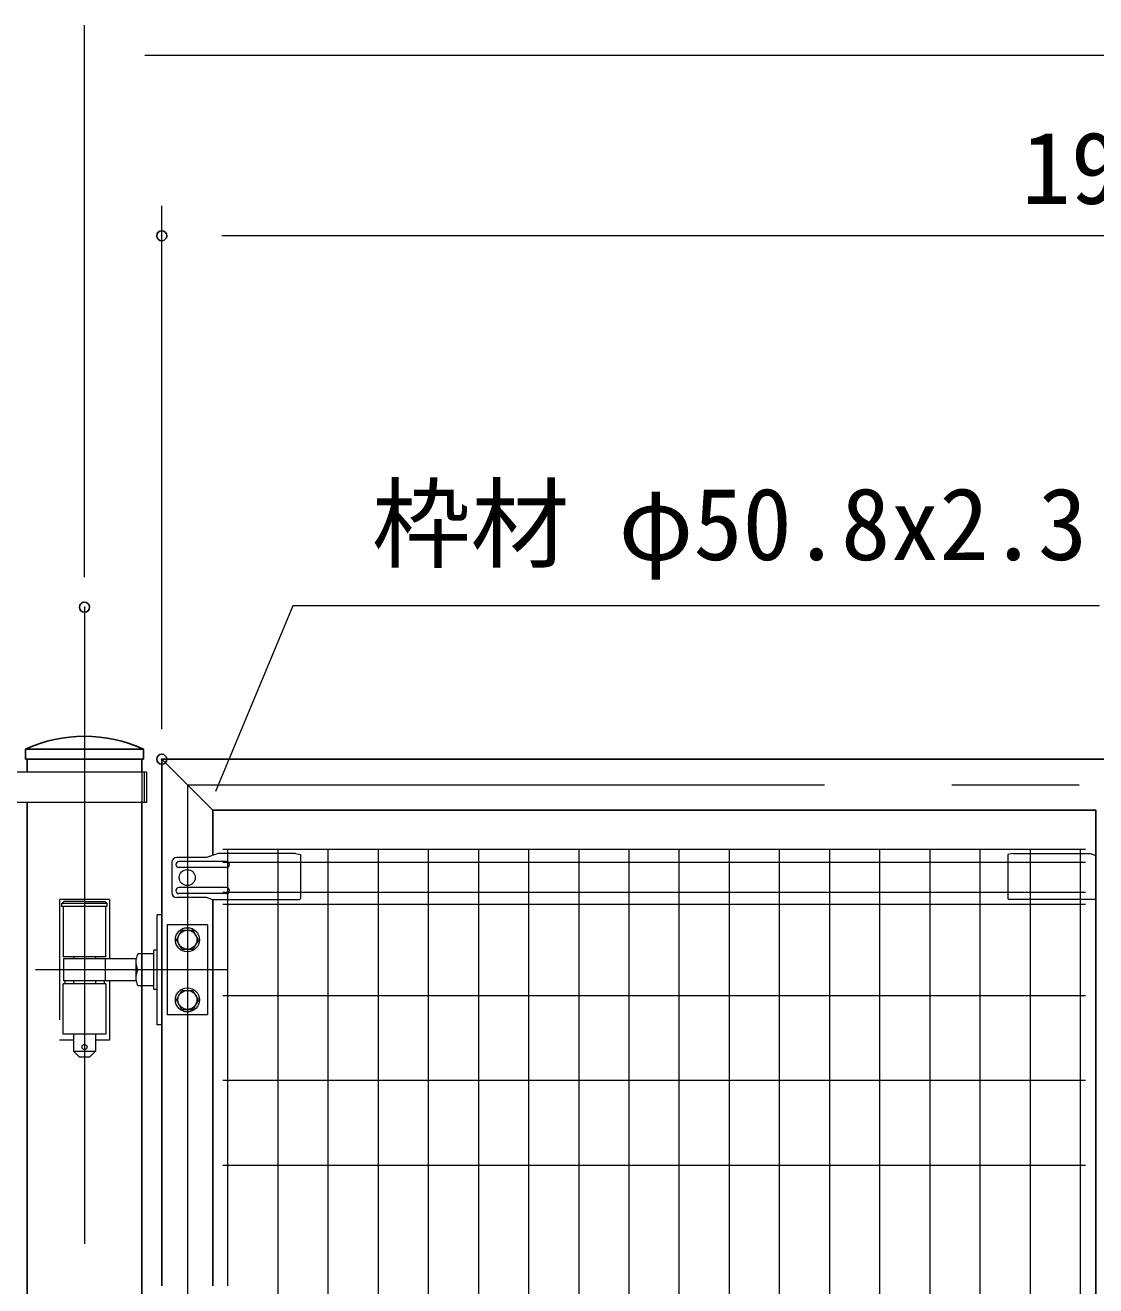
# Model space of a CAD drawing. Units: millimetres, scale not verified. Extents: x -6300 to 6300, y -4454 to 4456.
# Drawn here: x -3380 to -2313, y -1105 to 152 of the extents above; entities that cross this region are included whole.
import ezdxf
from ezdxf.enums import TextEntityAlignment as Align

# ---------------------------------------------------------------- set-up
doc = ezdxf.new("R2010")
doc.units = ezdxf.units.MM
doc.header["$LTSCALE"] = 20
doc.header["$PDMODE"] = 32
doc.header["$PDSIZE"] = 10
doc.linetypes.add('DASHED', pattern=[7.5, 6, -1.5])
doc.linetypes.add('USER1', pattern=[50.8, 31.75, -6.35, 6.35, -6.35])
for name, color, linetype, lineweight in [('0-0_D-STR3', 3, 'Continuous', 13), ('0-1_D-BMK', 2, 'USER1', 13), ('0-2_D-STR1', 1, 'Continuous', 25), ('0-6_D-STR-DIM', 7, 'Continuous', 13), ('0-8_Defpoints', 8, 'Continuous', 25), ('0-9_D-STR-TXT', 7, 'Continuous', 13), ('0-A_D-STR2', 7, 'Continuous', 13)]:
    doc.layers.add(name, color=color, linetype=linetype, lineweight=lineweight)
doc.styles.add('ＭＳ ゴシック', font='')
doc.styles.get('ＭＳ ゴシック').set_extended_font_data('MS Gothic')

msp = doc.modelspace()

# ---------------------------------------------------------------- linework, layer by layer
at = {"layer": '0-0_D-STR3'}
for p, q in [((-3259.46, -592.74), (-3402.51, -592.74)), ((-3263.96, -592.74), (-3263.96, -622.74)), ((-3261.66, -592.74), (-3261.66, -622.74)), ((-3259.46, -592.74), (-3259.46, -622.74)), ((-3259.46, -622.74), (-3402.51, -622.74)), ((-3199.36, -677.74), (-3229.2, -677.74)), ((-3187.8, -673.74), (-3199.36, -677.74)), ((-3110.71, -673.74), (-3187.8, -673.74)), ((-3110.71, -673.74), (-3105.71, -674.74)), ((-3105.71, -674.74), (-3105.71, -718.56)), ((-2395.61, -673.74), (-2400.61, -674.74)), ((-2400.61, -674.74), (-2400.61, -718.56)), ((-2395.61, -673.74), (-2318.53, -673.74)), ((-2318.53, -673.74), (-2313.01, -675.65)), ((-3234.2, -682.74), (-3234.2, -712.74)), ((-3179.71, -681.74), (-3227.12, -681.74)), ((-3179.71, -687.74), (-3227.12, -687.74)), ((-3179.71, -707.74), (-3227.12, -707.74)), ((-3179.71, -713.74), (-3227.12, -713.74)), ((-3199.36, -717.74), (-3229.2, -717.74)), ((-3194.11, -719.56), (-3199.36, -717.74)), ((-3194.11, -719.56), (-3106.71, -719.56)), ((-2313.01, -719.56), (-2399.61, -719.56)), ((-3248.71, -844.74), (-3248.71, -734.74)), ((-3244.11, -734.74), (-3248.71, -734.74)), ((-3198.56, -744.74), (-3238.56, -744.74)), ((-3238.56, -744.74), (-3238.56, -834.74)), ((-3229.51, -759.74), (-3224.07, -750.24)), ((-3224.07, -750.24), (-3213.06, -750.24)), ((-3207.61, -759.74), (-3213.06, -750.24)), ((-3198.56, -744.74), (-3198.56, -834.74)), ((-3224.07, -769.24), (-3229.51, -759.74)), ((-3207.61, -759.74), (-3213.06, -769.24)), ((-3251.91, -773.74), (-3267.91, -773.74)), ((-3248.71, -770.24), (-3251.91, -770.24)), ((-3224.07, -769.24), (-3213.06, -769.24)), ((-3269.91, -781.71), (-3269.91, -797.71)), ((-3251.91, -805.74), (-3267.56, -805.74)), ((-3229.51, -819.74), (-3224.07, -810.24)), ((-3224.07, -810.24), (-3213.06, -810.24)), ((-3207.61, -819.74), (-3213.06, -810.24)), ((-3224.07, -829.24), (-3229.51, -819.74)), ((-3224.07, -829.24), (-3213.06, -829.24)), ((-3207.61, -819.74), (-3213.06, -829.24)), ((-3198.56, -834.74), (-3238.56, -834.74)), ((-3244.11, -844.74), (-3248.71, -844.74))]:
    msp.add_line(p, q, dxfattribs=at)
at = {"layer": '0-0_D-STR3', "linetype": 'DASHED'}
for p, q in [((-3296.11, -719.74), (-3346.11, -719.74)), ((-3346.11, -719.74), (-3346.11, -859.74)), ((-3343.61, -723.74), (-3341.61, -721.74)), ((-3343.61, -726.74), (-3343.61, -723.74)), ((-3298.61, -723.74), (-3343.61, -723.74)), ((-3298.61, -726.74), (-3343.61, -726.74)), ((-3342.46, -726.74), (-3342.46, -776.74)), ((-3321.11, -721.74), (-3341.61, -721.74)), ((-3321.11, -721.74), (-3300.61, -721.74)), ((-3298.61, -723.74), (-3300.61, -721.74)), ((-3299.76, -776.74), (-3299.76, -726.74)), ((-3298.61, -726.74), (-3298.61, -723.74)), ((-3296.11, -719.74), (-3296.11, -778.74)), ((-3299.76, -776.74), (-3342.46, -776.74)), ((-3332.11, -776.74), (-3332.11, -778.74)), ((-3310.11, -776.74), (-3310.11, -778.74)), ((-3300.33, -800.74), (-3300.33, -778.74)), ((-3342.46, -853.74), (-3342.46, -803.74)), ((-3299.76, -803.74), (-3342.46, -803.74)), ((-3269.65, -800.74), (-3342.11, -800.74)), ((-3340.61, -800.74), (-3340.61, -803.74)), ((-3332.11, -800.74), (-3332.11, -803.74)), ((-3310.11, -800.74), (-3310.11, -803.74)), ((-3301.61, -800.74), (-3301.61, -803.74)), ((-3296.11, -800.74), (-3296.11, -859.74)), ((-3310.11, -853.74), (-3310.11, -870.74)), ((-3332.11, -859.74), (-3346.11, -859.74)), ((-3296.11, -859.74), (-3310.11, -859.74)), ((-3326.11, -876.74), (-3332.11, -870.74)), ((-3316.11, -876.74), (-3326.11, -876.74)), ((-3316.11, -876.74), (-3310.11, -870.74))]:
    msp.add_line(p, q, dxfattribs=at)
for points in [[(-3269.65, -778.74), (-3342.11, -778.74), (-3342.11, -800.74)], [(-3299.76, -803.74), (-3299.76, -853.74), (-3342.46, -853.74)], [(-3332.11, -853.74), (-3332.11, -870.74), (-3310.11, -870.74)]]:
    msp.add_lwpolyline(points, dxfattribs=at)
at = {"layer": '0-0_D-STR3'}
msp.add_lwpolyline([(-3248.71, -809.24), (-3251.91, -809.24), (-3251.91, -770.24)], dxfattribs=at)
for centre, radius in [((-3218.71, -697.74), 8), ((-3218.56, -759.74), 12), ((-3218.56, -759.74), 9.5), ((-3218.56, -819.74), 12), ((-3218.56, -819.74), 9.5)]:
    msp.add_circle(centre, radius, dxfattribs=at)
at = {"layer": '0-0_D-STR3', "linetype": 'DASHED'}
msp.add_circle((-3321.11, -866.74), 2.5, dxfattribs=at)
at = {"layer": '0-0_D-STR3'}
for centre, radius, start, end in [((-3229.2, -682.74), 5, 90, 180), ((-3227.12, -684.74), 3, 90, 270), ((-3179.71, -684.74), 3, 270, 90), ((-3229.2, -712.74), 5, 180, 270), ((-3227.12, -710.74), 3, 90, 270), ((-3179.71, -710.74), 3, 270, 90), ((-3106.71, -718.56), 1, 270, 0), ((-2399.61, -718.56), 1, 180, 270), ((-3252.91, -781.74), 17, 151.92709, 208.07291), ((-3252.91, -797.74), 17, 151.92709, 208.07291)]:
    msp.add_arc(centre, radius, start, end, dxfattribs=at)
at = {"layer": '0-1_D-BMK'}
for p, q in [((-3321.11, -428.14), (-3321.11, -2186.21)), ((-3218.56, -605.14), (-1356.51, -605.14)), ((-3218.56, -605.14), (-3218.56, -1704.34)), ((-3179.03, -789.74), (-3369.94, -789.74))]:
    msp.add_line(p, q, dxfattribs=at)
at = {"layer": '0-2_D-STR1'}
for p, q in [((-3262.36, -569.74), (-3379.86, -569.74)), ((-3379.86, -569.74), (-3379.86, -579.74)), ((-3262.36, -569.74), (-3262.36, -579.74)), ((-3262.36, -579.74), (-3379.86, -579.74)), ((-3378.26, -579.74), (-3378.26, -592.74)), ((-3263.96, -579.74), (-3263.96, -592.74)), ((-3244.11, -579.74), (-1331.11, -579.74)), ((-3244.11, -1104.98), (-3244.11, -579.74)), ((-3244.11, -579.74), (-3193.31, -630.54)), ((-3378.26, -622.74), (-3378.26, -1152.24)), ((-3263.96, -622.74), (-3263.96, -1152.24)), ((-3193.31, -630.54), (-2313.01, -630.54)), ((-3193.31, -675.65), (-3193.31, -630.54)), ((-2313.01, -1678.94), (-2313.01, -630.54)), ((-3193.31, -1104.98), (-3193.31, -719.56))]:
    msp.add_line(p, q, dxfattribs=at)
msp.add_arc((-3321.11, -695.99), 139.25, 65.04567, 114.95433, dxfattribs=at)
at = {"layer": '0-6_D-STR-DIM'}
for p, q in [((-3321.11, -398.14), (-3321.11, 152.38)), ((-3261.11, 122.38), (618.89, 122.38)), ((-3244.11, -549.74), (-3244.11, -27.62)), ((-1391.11, -57.62), (-3184.11, -57.62))]:
    msp.add_line(p, q, dxfattribs=at)
at = {"layer": '0-8_Defpoints'}
for p in [(-3244.11, -57.62), (-3321.11, -428.14), (-3244.11, -579.74)]:
    msp.add_point(p, dxfattribs=at)
at = {"layer": '0-9_D-STR-TXT'}
msp.add_lwpolyline([(-2309.39, -426.86), (-3113.31, -426.86), (-3190.41, -611.85)], dxfattribs=at)
at = {"layer": '0-A_D-STR2'}
for p, q in [((-2323.16, -669.74), (-3183.16, -669.74)), ((-3178.16, -1104.74), (-3178.16, -669.74)), ((-3128.16, -1639.74), (-3128.16, -669.74)), ((-3078.16, -1639.74), (-3078.16, -669.74)), ((-3028.16, -1639.74), (-3028.16, -669.74)), ((-2978.16, -1639.74), (-2978.16, -669.74)), ((-2928.16, -1639.74), (-2928.16, -669.74)), ((-2878.16, -1639.74), (-2878.16, -669.74)), ((-2828.16, -1639.74), (-2828.16, -669.74)), ((-2778.16, -1639.74), (-2778.16, -669.74)), ((-2728.16, -1639.74), (-2728.16, -669.74)), ((-2678.16, -1639.74), (-2678.16, -669.74)), ((-2628.16, -1639.74), (-2628.16, -669.74)), ((-2578.16, -1639.74), (-2578.16, -669.74)), ((-2528.16, -1639.74), (-2528.16, -669.74)), ((-2478.16, -1639.74), (-2478.16, -669.74)), ((-2428.16, -1639.74), (-2428.16, -669.74)), ((-2378.16, -1639.74), (-2378.16, -669.74)), ((-2328.16, -1144.74), (-2328.16, -669.74)), ((-2323.16, -682.84), (-3183.16, -682.84)), ((-2323.16, -712.64), (-3183.16, -712.64)), ((-2323.16, -724.5), (-3183.16, -724.5)), ((-2323.16, -815.74), (-3183.16, -815.74)), ((-2323.16, -900.24), (-3183.16, -900.24)), ((-2323.16, -984.74), (-3183.16, -984.74))]:
    msp.add_line(p, q, dxfattribs=at)

# ---------------------------------------------------------------- texts
at = {"layer": '0-6_D-STR-DIM', "style": 'ＭＳ ゴシック'}
msp.add_text('1913', height=72.14, dxfattribs=at).set_placement((-2386.99, -47.5), align=Align.BOTTOM_LEFT)
at = {"layer": '0-9_D-STR-TXT', "style": 'ＭＳ ゴシック'}
msp.add_text('枠材 φ50.8x2.3', height=72.14, dxfattribs=at).set_placement((-3034.64, -402.66), align=Align.BOTTOM_LEFT)

doc.saveas('drawing.dxf')
